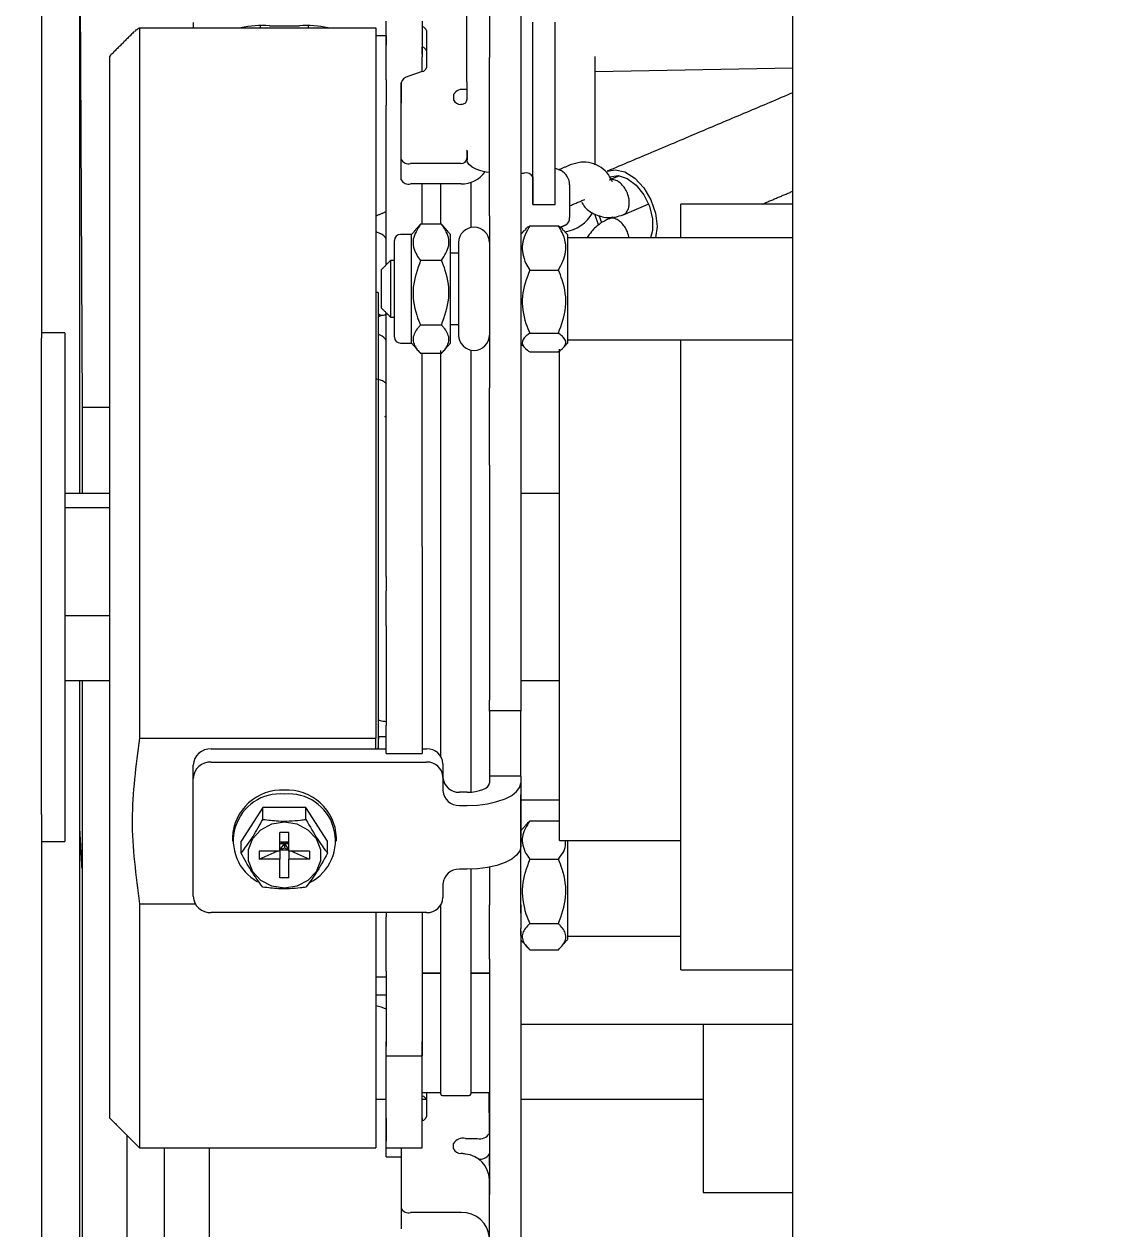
# Model space of a CAD drawing. Extents: x 2.5 to 18.9, y 8.1 to 42.4.
# Drawn here: x 4.738 to 8.345, y 29.409 to 33.436 of the extents above; entities that cross this region are included whole.
import ezdxf

# ---------------------------------------------------------------- set-up
doc = ezdxf.new("R2010")
doc.units = 0
doc.header["$LTSCALE"] = 0.5
doc.header["$MEASUREMENT"] = 0
doc.layers.get('Defpoints').update_dxf_attribs({"linetype": 'CONTINUOUS'})
doc.layers.add('DIM', color=1, linetype='CONTINUOUS')
doc.layers.add('OBJ', color=3, linetype='CONTINUOUS')
doc.styles.add('ROMANS', font='romans.shx', dxfattribs={"width": 0.9, "height": 0.375})
doc.dimstyles.new('GENIE', dxfattribs={"dimscale": 2, "dimtxt": 0.25, "dimasz": 0.156, "dimexe": 0.095, "dimexo": 0.0925, "dimgap": 0.095, "dimtad": 0, "dimtih": 1, "dimtoh": 1, "dimdec": 5, "dimzin": 4, "dimdsep": 46, "dimlunit": 5, "dimtxsty": 'ROMANS', "dimcen": 0.09, "dimadec": 0, "dimazin": 0, "dimtfac": 1, "dimtdec": 5, "dimtofl": 0, "dimtmove": 0, "dimatfit": 3, "dimfxl": 0, "dimfrac": 2, "dimtolj": 1, "dimtzin": 4, "dimarcsym": 0})
doc.dimstyles.new('GENIE1', dxfattribs={"dimscale": 2, "dimtxt": 0.25, "dimasz": 0.156, "dimexe": 0.095, "dimexo": 0.0925, "dimgap": 0.095, "dimtad": 0, "dimtih": 1, "dimtoh": 1, "dimdec": 5, "dimlfac": 1.333333, "dimzin": 4, "dimdsep": 46, "dimlunit": 5, "dimtxsty": 'ROMANS', "dimcen": 0.09, "dimadec": 0, "dimazin": 0, "dimtfac": 1, "dimtdec": 5, "dimtofl": 0, "dimtmove": 0, "dimatfit": 3, "dimfxl": 0, "dimfrac": 2, "dimtolj": 1, "dimtzin": 4, "dimarcsym": 0})

# ---------------------------------------------------------------- blocks, each defined once
blk = doc.blocks.new('*D32')
at = {"layer": 'Defpoints', "color": 0}
for p in [(18.8343, 39.7666), (18.8343, 30.782), (2.8408, 29.905)]:
    blk.add_point(p, dxfattribs=at)
at = {"layer": 'DIM', "color": 0, "lineweight": -2}
for p, q in [((2.8408, 30.09), (2.8408, 39.9566)), ((18.8343, 30.967), (18.8343, 39.9566)), ((3.1528, 39.7666), (8.269, 39.7666)), ((18.5223, 39.7666), (13.4061, 39.7666))]:
    blk.add_line(p, q, dxfattribs=at)
at = {"layer": 'DIM', "color": 0}
for points in [[(3.1528, 39.8186), (3.1528, 39.7146), (2.8408, 39.7666)], [(18.5223, 39.8186), (18.5223, 39.7146), (18.8343, 39.7666)]]:
    blk.add_solid(points, dxfattribs=at)
at = {"layer": 'DIM', "color": 0, "insert": (10.8376, 39.7666), "char_height": 0.375, "attachment_point": 5, "style": 'ROMANS'}
blk.add_mtext('\\A1;16\\POPERATOR OUTPUT\\PSHAFT LENGTH', dxfattribs=at)
blk = doc.blocks.new('*D34')
at = {"layer": 'Defpoints', "color": 0}
for p in [(2.5208, 41.2607), (18.8343, 30.782), (2.5208, 30.7195)]:
    blk.add_point(p, dxfattribs=at)
at = {"layer": 'DIM', "color": 0, "lineweight": -2}
for p, q in [((2.5208, 30.9045), (2.5208, 41.4507)), ((18.8343, 30.967), (18.8343, 41.4507)), ((2.8328, 41.2607), (7.217, 41.2607)), ((18.5223, 41.2607), (14.1381, 41.2607))]:
    blk.add_line(p, q, dxfattribs=at)
at = {"layer": 'DIM', "color": 0}
for points in [[(2.8328, 41.3127), (2.8328, 41.2087), (2.5208, 41.2607)], [(18.5223, 41.3127), (18.5223, 41.2087), (18.8343, 41.2607)]]:
    blk.add_solid(points, dxfattribs=at)
at = {"layer": 'DIM', "color": 0, "insert": (10.6776, 41.2607), "char_height": 0.375, "attachment_point": 5, "style": 'ROMANS'}
blk.add_mtext('\\A1;21 3/4 OVERALL LENGTH', dxfattribs=at)

msp = doc.modelspace()

# ---------------------------------------------------------------- linework, layer by layer
at = {"layer": 'OBJ', "linetype": 'Continuous', "lineweight": 15}
for p, q in [((7.30881, 28.514443), (7.30881, 34.7893478)), ((4.9240094, 34.0900023), (4.9240094, 31.8668476)), ((4.7965071, 34.0152196), (4.7965071, 32.386417)), ((4.924873, 33.7834091), (4.9320021, 32.1554232)), ((6.218979, 33.3233739), (6.2187021, 33.6445631)), ((6.2942076, 33.5518146), (6.2942076, 33.3242375)), ((6.3988114, 33.5518146), (6.3988114, 33.3242375)), ((5.3038084, 33.4411752), (5.3038084, 33.4239039)), ((5.5586112, 33.4307561), (5.6586109, 33.4307561)), ((5.9492093, 33.3268188), (5.9492093, 33.4464223)), ((6.0692071, 33.4464223), (6.0692071, 33.3268188)), ((6.514374, 33.2769386), (6.5143271, 33.4430619)), ((5.1246096, 33.4239039), (5.1246096, 31.0490765)), ((5.1246096, 33.4239039), (5.9146105, 33.4239039)), ((5.9146105, 33.4239039), (5.9146105, 31.0490765)), ((5.9146105, 33.3980252), (5.9492093, 33.3980252)), ((5.9492093, 33.3353418), (5.9492093, 33.4214446)), ((5.9492093, 33.3980252), (5.9492093, 33.3655289)), ((6.0692071, 33.4274239), (6.0694887, 33.42733)), ((6.0837891, 33.4143766), (6.0838924, 33.2906805)), ((6.0692071, 33.3594558), (6.0694887, 33.3593526)), ((6.0692071, 33.3353418), (6.0692071, 33.3594558)), ((5.0246099, 29.7793474), (5.0246099, 33.3293531)), ((5.9492093, 33.2497833), (5.9492093, 33.3268188)), ((6.0692071, 33.2775863), (6.0692071, 33.3268188)), ((6.0837891, 33.3464085), (6.083836, 33.2897606)), ((6.2190025, 33.2436351), (6.218979, 33.3233739)), ((6.2942076, 32.9920002), (6.2942076, 33.3242375)), ((6.3988114, 33.3242375), (6.3988114, 32.9920002)), ((6.0696154, 33.2777271), (6.0212465, 33.2605684)), ((6.4393754, 32.9053435), (6.4393754, 33.2769292)), ((6.514374, 32.9053529), (6.514374, 33.2769386)), ((7.30881, 33.2884465), (6.6473111, 33.2765725)), ((5.9492093, 33.2497833), (5.9492093, 33.165032)), ((5.9991599, 32.9832707), (5.9989393, 33.240331)), ((5.9989393, 33.240331), (5.9989393, 33.1723536)), ((6.2190025, 33.2436351), (6.2190025, 33.184725)), ((6.1739752, 33.2004006), (6.1739892, 33.1834954)), ((6.2190025, 33.2173152), (6.2139572, 33.2173152)), ((5.9492093, 33.1482489), (5.9492093, 33.165032)), ((5.9492093, 32.6317347), (5.9492093, 33.1482489)), ((5.9991599, 32.9152933), (5.9989393, 33.1723536)), ((6.2191714, 32.9972849), (6.2191714, 32.9882174)), ((6.2191855, 33.0117965), (6.219209, 32.98221)), ((6.2942076, 32.7955302), (6.2942076, 32.9920002)), ((6.3988114, 32.9920002), (6.3988114, 32.7955302)), ((6.1991734, 32.970092), (6.0304218, 32.9700638)), ((6.514374, 32.9551017), (6.5338136, 32.946879)), ((6.2317072, 32.9073335), (6.2317072, 32.7561536)), ((6.2317072, 32.9073335), (6.2317072, 32.7561536)), ((6.3988114, 32.9382903), (6.4102489, 32.9382903)), ((6.4392581, 32.9260409), (6.4393285, 32.8448847)), ((6.1991734, 32.9021145), (6.0304218, 32.9020958)), ((6.0692071, 32.767286), (6.0692071, 32.9020958)), ((6.1317075, 32.767286), (6.1317075, 32.9021052)), ((6.1317075, 32.767286), (6.1317075, 32.9021052)), ((6.5620999, 32.8986791), (6.5620999, 32.789917)), ((6.9338077, 32.7213388), (6.9338077, 32.834353)), ((6.2942076, 32.7955302), (6.2942076, 32.3155673)), ((6.3988114, 32.7955302), (6.3988114, 32.3155673)), ((6.6589739, 32.7646766), (6.6466118, 32.8007866)), ((6.6696324, 32.772336), (6.6611375, 32.7967035)), ((6.1338101, 32.767286), (6.0638098, 32.767286)), ((6.4288108, 32.7620577), (6.5248072, 32.7620577)), ((5.9146105, 32.7428716), (5.9292394, 32.7366952)), ((5.9763083, 32.4060537), (5.9763083, 32.712844)), ((6.0338104, 32.3880597), (6.0338104, 32.7328467)), ((6.1638095, 32.3880597), (6.1638095, 32.7328467)), ((6.1912089, 32.7058416), (6.1912089, 32.3968361)), ((6.5548113, 32.7328467), (6.5548113, 32.3775092)), ((5.9638101, 32.6463402), (5.9638101, 32.5444867)), ((6.1338101, 32.645899), (6.0638098, 32.645899)), ((5.9338107, 32.5466456), (5.9338107, 32.6163408)), ((6.4288108, 32.6136468), (6.5248072, 32.6136468)), ((5.9338107, 32.4863369), (5.9338107, 32.5466456)), ((5.9638101, 32.5444867), (5.9638101, 32.4563375)), ((5.9221103, 32.5393522), (5.9221103, 32.4711119)), ((5.9221103, 32.4711119), (5.9221103, 31.0134405)), ((5.9221103, 32.4678173), (5.9292394, 32.4648042)), ((5.9492093, 31.6894745), (5.9492093, 32.4709336)), ((6.1338101, 32.4299519), (6.0638098, 32.4299519)), ((4.7965071, 30.794316), (4.7965071, 32.386417)), ((4.8740072, 32.4043454), (4.8740072, 30.7043505)), ((5.9292394, 32.3968267), (5.9221103, 32.3998398)), ((5.9763083, 32.3898337), (5.9763083, 32.4060537)), ((6.0338104, 32.369831), (6.0338104, 32.3880597)), ((6.1638095, 32.369831), (6.1638095, 32.3880597)), ((6.4288108, 32.402928), (6.5248072, 32.402928)), ((6.9338077, 30.3515426), (6.9338077, 32.3813389)), ((6.1317075, 30.9880921), (6.1317075, 32.3450035)), ((6.1317075, 30.9880921), (6.1317075, 32.3450035)), ((6.2317072, 32.3465242), (6.2317072, 30.8688546)), ((6.2317072, 32.3465242), (6.2317072, 30.8688546)), ((6.4288108, 32.34062), (6.5248072, 32.34062)), ((6.5288105, 30.7584311), (6.5288105, 32.3498282)), ((6.5548113, 32.3775092), (6.5548113, 32.369831)), ((6.1338101, 32.3353823), (6.0638098, 32.3353823)), ((6.0692071, 31.6894745), (6.0692071, 32.3353823)), ((6.2942076, 32.3155673), (6.2942076, 32.2204251)), ((6.3988114, 32.3155673), (6.3988114, 32.2204251)), ((6.2942076, 31.9618912), (6.2942076, 32.2204251)), ((6.3988114, 32.2204251), (6.3988114, 31.9618912)), ((4.9320115, 32.1550008), (4.9320115, 31.8668476)), ((6.3988114, 32.035463), (6.3988114, 32.0298405)), ((6.3988114, 32.0298405), (6.3988114, 31.9493554)), ((6.2942076, 31.9618912), (6.2942076, 31.1758514)), ((6.3988114, 31.9618912), (6.3988114, 31.1758514)), ((6.3988114, 31.9493554), (6.3988114, 31.9437376)), ((5.0246099, 31.8191498), (4.8740072, 31.8191498)), ((5.9492093, 31.5893621), (5.9492093, 31.6894745)), ((6.0692071, 31.6894745), (6.0692071, 31.5893621)), ((5.9492093, 31.5893621), (5.9492093, 31.5413827)), ((6.0692071, 31.5893621), (6.0692071, 31.5413827)), ((5.9492093, 31.4253039), (5.9492093, 31.5413827)), ((6.0692071, 31.5413827), (6.0692071, 31.4253039)), ((5.0246099, 31.4581615), (4.8740072, 31.4581615)), ((5.9492093, 31.4253039), (5.9492093, 31.0920247)), ((6.0692071, 31.4253039), (6.0692071, 31.0920247)), ((4.9240094, 31.2418483), (4.9240094, 30.7525035)), ((4.9320115, 31.2418483), (4.9320115, 30.613207)), ((6.2942076, 31.1412103), (6.2942076, 31.1758514)), ((6.2942076, 31.1396193), (6.2942076, 31.1742604)), ((6.3988114, 31.1758514), (6.3988114, 31.1412103)), ((6.3988114, 31.1742604), (6.3988114, 31.1396193)), ((6.2942076, 31.1396193), (6.2942076, 30.9221046)), ((6.3988114, 30.9221046), (6.3988114, 31.1396193)), ((5.9492093, 30.9982577), (5.9492093, 31.0920247)), ((6.0692071, 31.0920247), (6.0692071, 30.9982577)), ((6.0692071, 31.0589277), (6.0692071, 31.0134405)), ((5.1246096, 31.0490765), (5.9146105, 31.0490765)), ((5.3638072, 31.0134405), (5.9492093, 31.0134405)), ((5.9146105, 31.0134405), (5.9146105, 31.0490765)), ((6.0692071, 31.0134405), (6.0838079, 31.0134405)), ((5.3038084, 30.9148581), (5.3038084, 30.9590641)), ((5.3638072, 30.9692345), (6.0838079, 30.9692345)), ((6.1388084, 30.9635931), (6.1388084, 30.9193872)), ((5.3038084, 30.5206133), (5.3038084, 30.9148581)), ((6.1388084, 30.9193872), (6.1388084, 30.8740735)), ((6.3988114, 30.9221046), (6.2942076, 30.9221046)), ((6.2942076, 30.9221046), (6.2942076, 30.8999992)), ((6.3988114, 30.9221046), (6.3988114, 30.8999992)), ((6.3988114, 30.8999992), (6.3988114, 30.6870182)), ((6.2195093, 30.8684322), (6.1938089, 30.8684322)), ((6.3988114, 30.8701687), (6.3988114, 30.8593179)), ((6.3988114, 30.4642001), (6.3988114, 30.8593179)), ((5.5364401, 30.8179232), (5.4642716, 30.7046321)), ((5.6807772, 30.8179232), (5.5364401, 30.8179232)), ((5.5364401, 30.7777721), (5.5364401, 30.8179232)), ((5.7529458, 30.7046321), (5.6807772, 30.8179232)), ((5.6807772, 30.7777721), (5.6807772, 30.8179232)), ((6.1938089, 30.8242262), (6.2195093, 30.8242262)), ((4.7965071, 30.794316), (4.7965071, 27.2253916)), ((6.4288108, 30.7725673), (6.5248072, 30.7725673)), ((4.9240094, 30.7525035), (4.9240094, 26.8450014)), ((4.924873, 30.7422393), (4.9248261, 30.7438867)), ((5.6236084, 30.7342748), (5.593609, 30.7342748)), ((5.593609, 30.6717416), (5.593609, 30.7342748)), ((5.6236084, 30.6717416), (5.6236084, 30.7342748)), ((6.5288105, 30.7073495), (6.5288105, 30.7584311)), ((5.4642716, 30.6644858), (5.4642716, 30.7046321)), ((5.593609, 30.7029847), (5.6236084, 30.7029847)), ((5.6086087, 30.6961795), (5.593609, 30.7029847)), ((5.6086087, 30.6961795), (5.593609, 30.6961795)), ((5.593609, 30.6757919), (5.6086087, 30.6961795)), ((5.6236084, 30.7029847), (5.6086087, 30.6961795)), ((5.6086087, 30.7029847), (5.6086087, 30.6961795)), ((5.6236084, 30.6961795), (5.6086087, 30.6961795)), ((5.6086087, 30.6961795), (5.6236084, 30.6757919)), ((5.6086087, 30.6961795), (5.6086087, 30.6825878)), ((5.7529458, 30.6644858), (5.7529458, 30.7046321)), ((6.3988114, 30.4916088), (6.3988114, 30.7091236)), ((6.5548113, 30.7073495), (6.5548113, 30.3758538)), ((5.593609, 30.6717416), (5.5246084, 30.6717416)), ((5.5246084, 30.6717416), (5.5246084, 30.6445487)), ((5.5246084, 30.6445487), (5.5846542, 30.6717416)), ((5.593609, 30.6757919), (5.6086087, 30.6825878)), ((5.593609, 30.6757919), (5.6236084, 30.6757919)), ((5.593609, 30.6717416), (5.593609, 30.6445487)), ((5.6086087, 30.6825878), (5.6236084, 30.6757919)), ((5.692609, 30.6717416), (5.6236084, 30.6717416)), ((5.6236084, 30.6717416), (5.6236084, 30.6445487)), ((5.6325632, 30.6717416), (5.692609, 30.6445487)), ((5.692609, 30.6717416), (5.692609, 30.6445487)), ((4.9320021, 30.6131413), (4.9319552, 30.614784)), ((4.9320094, 30.6127974), (4.9319998, 30.6131416)), ((4.9320115, 30.6127987), (4.9320115, 30.5877835)), ((5.593609, 30.6445487), (5.5246084, 30.6445487)), ((5.593609, 30.5820155), (5.593609, 30.6445487)), ((5.6236084, 30.5820155), (5.6236084, 30.6445487)), ((5.692609, 30.6445487), (5.6236084, 30.6445487)), ((6.2195093, 30.6112452), (6.1938089, 30.6112452)), ((6.2317072, 30.6114189), (6.2317072, 30.2599063)), ((6.2317072, 30.6114189), (6.2317072, 30.2599063)), ((6.2942076, 30.6181303), (6.2942076, 30.4916088)), ((6.4288108, 30.6444549), (6.5248072, 30.6444549)), ((4.9320094, 30.5877847), (4.9319998, 30.5881274)), ((4.9320115, 30.5877835), (4.9320115, 30.5877554)), ((4.9320115, 30.5877835), (4.9320115, 28.7859023)), ((5.6236084, 30.5820155), (5.593609, 30.5820155)), ((6.1388084, 30.5613979), (6.1388084, 30.5160796)), ((5.1246096, 30.4959314), (5.1246096, 29.6793477)), ((5.1246096, 30.4959314), (5.3103461, 30.4959314)), ((6.1317075, 30.2599063), (6.1317075, 30.4915854)), ((6.1317075, 30.2599063), (6.1317075, 30.4915854)), ((6.2942076, 30.41187), (6.2942076, 30.4916088)), ((6.3988114, 30.4916088), (6.3988114, 30.41187)), ((6.0838079, 30.4662323), (5.3638072, 30.4662323)), ((5.9146105, 30.4662323), (5.9146105, 29.6793477)), ((5.9492093, 30.4662323), (5.9492093, 30.4521196)), ((5.9492093, 30.2705225), (5.9492093, 30.4521196)), ((6.0692071, 30.4662323), (6.0692071, 30.4521196)), ((6.0692071, 30.4521196), (6.0692071, 30.2705225)), ((6.3988114, 30.4642001), (6.3988114, 30.4254899)), ((6.3988114, 30.4554894), (6.3988114, 30.4254899)), ((6.2942076, 30.3900651), (6.2942076, 30.41187)), ((6.3988114, 30.3900651), (6.3988114, 30.41187)), ((6.4288108, 30.4292445), (6.5248072, 30.4292445)), ((6.2942076, 30.3103309), (6.2942076, 30.3900651)), ((6.3988114, 30.403929), (6.3988114, 30.3044878)), ((6.3988114, 30.3900651), (6.3988114, 30.3103309)), ((6.4288108, 30.3421514), (6.5248072, 30.3421514)), ((6.9338077, 30.2743476), (6.9338077, 30.3515426)), ((6.2942076, 30.3103309), (6.2942076, 29.5242912)), ((6.3988114, 30.3103309), (6.3988114, 29.5242912)), ((6.3988114, 30.3044878), (6.3988114, 30.2888123)), ((5.9146105, 30.2515805), (5.9492093, 30.2515805)), ((5.9492093, 30.2705225), (5.9492093, 30.0201361)), ((6.0692071, 30.2705225), (6.0692071, 30.0201361)), ((6.0692071, 30.2637267), (6.1317075, 30.2637267)), ((6.1317075, 30.2637267), (6.0692071, 30.2637267)), ((6.1317075, 29.8593491), (6.1317075, 30.2599063)), ((6.1317075, 29.8593491), (6.1317075, 30.2599063)), ((6.2317072, 30.2637267), (6.2942076, 30.2637267)), ((6.2942076, 30.2637267), (6.2317072, 30.2637267)), ((6.2317072, 30.2599063), (6.2317072, 29.8593491)), ((6.2317072, 30.2599063), (6.2317072, 29.8593491)), ((5.9146105, 30.1915816), (5.9492093, 30.1915816)), ((7.0093084, 30.0929993), (7.0093084, 29.5299982)), ((6.0692071, 30.0576495), (6.0692071, 30.0348965)), ((5.9492093, 29.6793477), (5.9492093, 30.0348965)), ((5.9492093, 29.9871799), (5.9492093, 30.0201361)), ((6.0692071, 29.6793477), (6.0692071, 30.0348965)), ((6.0692071, 30.0201361), (6.0692071, 29.9871799)), ((6.0692071, 29.8529474), (6.0694887, 29.8528489)), ((6.0838266, 29.8643474), (6.0838924, 29.7841768)), ((6.2939448, 29.727726), (6.2938274, 29.8643474)), ((5.9492093, 29.77862), (5.9492093, 29.8132657)), ((6.0692071, 29.77862), (6.0692071, 29.8132657)), ((6.0837891, 29.8399048), (6.083836, 29.7832616)), ((5.9492093, 29.77862), (5.9492093, 29.7015845)), ((6.0692071, 29.77862), (6.0692071, 29.7710826)), ((6.0696154, 29.7712234), (6.0692071, 29.7710826)), ((6.2939448, 29.727726), (6.2939448, 29.6597533)), ((5.0820087, 29.7219486), (5.0820087, 28.7799981)), ((5.0820087, 29.7219486), (5.0820087, 28.7799981)), ((5.9492093, 29.6496205), (5.9492093, 29.7015845)), ((6.1739892, 29.6769917), (6.1739752, 29.6938969)), ((6.2139572, 29.7108068), (6.253958, 29.7108162)), ((5.2070095, 29.6793477), (5.2070095, 28.7799981)), ((5.2070095, 29.6793477), (5.2070095, 28.7799981)), ((5.3570114, 29.6793477), (5.3570114, 28.7799981)), ((5.9989393, 29.6793477), (5.9989393, 29.6658498)), ((5.9989393, 29.6658498), (5.9991599, 29.4087896)), ((5.9989862, 29.6793477), (5.9991599, 29.4767623)), ((6.2938321, 29.6584767), (6.2939025, 29.5779917)), ((6.2941747, 29.3775042), (6.2940011, 29.5740071)), ((6.2942076, 29.141972), (6.2942076, 29.5242912)), ((6.3988114, 29.5242912), (6.3988114, 29.141972)), ((6.1991734, 29.4635883), (6.0304218, 29.4635601))]:
    msp.add_line(p, q, dxfattribs=at)
at = {"layer": 'OBJ', "linetype": 'Continuous', "lineweight": 15, "flags": 128}
for points in [[(6.4393754, 33.2769292), (6.4393754, 33.3000483), (6.4393707, 33.3243032), (6.439366, 33.3487739), (6.4393613, 33.3725125), (6.4393519, 33.3946085), (6.4393472, 33.4142076), (6.4393378, 33.430559), (6.4393285, 33.4430431)], [(6.2191855, 33.0117965), (6.2191808, 33.0137489), (6.2191808, 33.0145749), (6.2191761, 33.0142558), (6.2191761, 33.0128008), (6.2191761, 33.0102571), (6.2191714, 33.0067277), (6.2191714, 33.0023442), (6.2191714, 32.9972849)], [(6.2942076, 32.9400175), (6.2834459, 32.9416132), (6.2654612, 32.9456776), (6.2496965, 32.9511405), (6.2367571, 32.9577956), (6.2271406, 32.9653893), (6.221213, 32.9736401), (6.219209, 32.98221)], [(6.6883679, 32.9444949), (6.7142373, 32.949526), (6.7473437, 32.9422515), (6.7804454, 32.9215447), (6.8103087, 32.8894239), (6.8340098, 32.8490242), (6.8492254, 32.8043254), (6.8544678, 32.7596735), (6.8497416, 32.7213388)], [(6.4393285, 32.8448847), (6.4393378, 32.8367559), (6.4393472, 32.8332923), (6.4393519, 32.8346252), (6.4393613, 32.8407077), (6.439366, 32.8513051), (6.4393707, 32.8660138), (6.4393754, 32.8842613), (6.4393754, 32.9053435)], [(6.6961494, 32.9260784), (6.6964826, 32.9262192), (6.7245156, 32.930124), (6.7550219, 32.9204747), (6.7846928, 32.8983036), (6.8103181, 32.8660138), (6.8291194, 32.8271159), (6.8390597, 32.7858057), (6.8390597, 32.7465699), (6.8325924, 32.7213388)], [(5.9448117, 32.1243443), (5.9449525, 32.1244006), (5.9492093, 32.1270758)], [(6.2195093, 30.8242262), (6.2544884, 30.8256811), (6.2881251, 30.8299943), (6.3191242, 30.8369966), (6.3462936, 30.8464207), (6.3685914, 30.8579005), (6.3851586, 30.8710041), (6.3953665, 30.8852201), (6.3988114, 30.8999992)], [(6.2195093, 30.8684322), (6.234082, 30.8690377), (6.2480961, 30.8708352), (6.261012, 30.8737497), (6.2723322, 30.877678), (6.2816202, 30.8824604), (6.288524, 30.8879187), (6.2927761, 30.8938416), (6.2942076, 30.8999992)], [(5.6086087, 30.5472711), (5.5667681, 30.5539544), (5.5299728, 30.5732109), (5.5026626, 30.6027081), (5.4881322, 30.6388933), (5.4881322, 30.677397), (5.5026626, 30.7135822), (5.5299728, 30.7430794), (5.5667681, 30.762336), (5.6086087, 30.7690192), (5.6504493, 30.762336), (5.6872446, 30.7430794), (5.7145548, 30.7135822), (5.7290898, 30.677397), (5.7290898, 30.6388933), (5.7145548, 30.6027081), (5.6872446, 30.5732109), (5.6504493, 30.5539544), (5.6086087, 30.5472711)], [(6.3988114, 30.6870182), (6.3953665, 30.6722344), (6.3851586, 30.6580184), (6.3685914, 30.6449195), (6.3462936, 30.633435), (6.3191242, 30.6240156), (6.2881251, 30.6170133), (6.2544884, 30.6127001), (6.2195093, 30.6112452)]]:
    msp.add_lwpolyline(points, dxfattribs=at)
at = {"layer": 'OBJ', "linetype": 'Continuous', "lineweight": 15}
for centre, radius, start, end in [((5.5376878, 33.0473029), 0.3840237, 86.8767185, 101.2833746), ((5.6795335, 33.0473446), 0.3839819, 78.7159916, 93.1235178), ((6.066694, 33.4098743), 0.017678, 14.7547387, 80.904128), ((6.0666953, 33.341895), 0.0176797, 14.7910851, 80.9091115), ((6.0668089, 33.2951649), 0.0176623, 279.1430341, 345.2917453), ((6.0256206, 33.2333339), 0.0275835, 99.1243842, 165.3052829), ((6.2057441, 33.1810176), 0.0372151, 77.2503332, 148.6116736), ((6.1977478, 33.1936279), 0.025829, 203.0971679, 272.7780961), ((6.2018179, 33.1848554), 0.0171851, 315.1631425, 359.5652727), ((6.200066, 32.989202), 0.0191308, 267.3257873, 357.0500205), ((6.0240037, 32.9984749), 0.029127, 211.46626, 282.7296023), ((6.5077774, 32.8991996), 0.0543251, 359.4510039, 61.3624986), ((6.0240008, 32.9305109), 0.0291316, 211.4917174, 282.7333441), ((6.2009647, 32.9989569), 0.0968589, 268.9402716, 324.2272948), ((6.416207, 32.9119259), 0.0270293, 31.4807028, 102.7343477), ((-31.2173075, 32.883988), 37.7316875, 359.92284728, 0.03244279), ((6.5283612, 32.8680275), 0.1271954, 278.3394357, 330.5932958), ((6.5378407, 32.7866221), 0.024482, 298.1367802, 7.7346735), ((6.2427094, 32.7058381), 0.0515, 0, 180), ((5.9096374, 32.6961174), 0.0450644, 28.5836418, 64.2161003), ((5.9963094, 32.7128444), 0.02, 90, 180), ((5.9375596, 32.4814089), 0.0185726, 243.38588, 308.8479799), ((5.9097111, 32.3563263), 0.0449627, 28.5419813, 64.2577608), ((5.9963094, 32.3898317), 0.02, 180, 270), ((6.2427094, 32.3968381), 0.0515, 180, 0), ((5.3611305, 30.9561044), 0.0573985, 87.3270692, 177.0442781), ((6.0862684, 30.9608885), 0.0526096, 2.946917, 92.6806732), ((5.3611305, 30.9118984), 0.0573985, 87.3270692, 177.0442781), ((6.0862684, 30.9166825), 0.0526096, 2.946917, 92.6806732), ((6.1913509, 30.920987), 0.0526122, 182.9497796, 272.6778105), ((5.6001328, 30.7099406), 0.1657062, 87.0680278, 177.3037226), ((5.5940518, 30.7066389), 0.1563711, 84.6585101, 241.399488), ((5.6170846, 30.7099406), 0.1657062, 2.6962774, 92.9319722), ((5.6230779, 30.7066129), 0.1563889, 296.8403405, 95.3086607), ((6.1913509, 30.876781), 0.0526122, 182.9497796, 272.6778105), ((6.1913575, 30.5586832), 0.0526191, 87.3296758, 177.0427341), ((5.3611322, 30.52357), 0.0574001, 182.9526024, 272.671129), ((6.0862619, 30.5187915), 0.0526165, 267.3268139, 357.045596), ((5.8958094, 30.0305), 0.125, 64.7100041, 81.3498922), ((6.0666925, 29.8353882), 0.0176832, 14.7984685, 80.901728), ((6.1367094, 29.8593494), 0.005, 180, 270), ((6.1367094, 29.8593494), 0.005, 180, 270), ((6.2267094, 29.8593494), 0.005, 270, 0), ((6.2267094, 29.8593494), 0.005, 270, 0), ((6.066815, 29.7886544), 0.0176546, 279.1268691, 345.3079103), ((6.26217, 29.7471304), 0.0372312, 257.257591, 328.5881806), ((6.2057388, 29.6745165), 0.0372092, 77.2398241, 148.6107729), ((6.1977442, 29.6871183), 0.0258234, 203.088401, 272.7868631), ((6.2049069, 29.5703109), 0.0891708, 2.3755988, 84.1445059), ((6.2628916, 29.6784675), 0.0362563, 259.0871351, 328.9246715), ((6.0240052, 29.4919802), 0.0291355, 211.4877141, 282.722747), ((6.2034312, 29.372824), 0.0908641, 2.9524531, 92.6858486)]:
    msp.add_arc(centre, radius, start, end, dxfattribs=at)
for points in [[(5.5281095, 33.4303337), (5.5281095, 33.4239039)], [(5.6891078, 33.4239039), (5.6891078, 33.4303337)], [(5.1066765, 33.4114198), (5.0246099, 33.3293531)], [(6.6473111, 32.9657742), (6.6473111, 33.3282831)], [(7.30881, 33.2067084), (6.6883679, 32.9444949)], [(6.564287, 32.9653706), (6.5271773, 32.9496856)], [(6.725351, 32.9279182), (6.7008896, 32.9175836)], [(7.2060882, 32.834353), (7.30881, 32.8777658)], [(6.4393472, 32.8331703), (6.5143458, 32.8331797)], [(6.5620999, 32.8287398), (6.6129469, 32.850235)], [(6.6129469, 32.850235), (6.6127451, 32.8501881)], [(6.7419511, 32.7992285), (6.824642, 32.8341746)], [(7.30881, 32.834353), (6.9338077, 32.834353)], [(5.9492093, 32.8090844), (5.9146105, 32.7944601)], [(6.7055735, 32.7907336), (6.6930518, 32.7854396)], [(6.0568872, 32.7597674), (6.0338104, 32.7328467)], [(6.0566901, 32.7595233), (6.0638098, 32.767286)], [(6.1338101, 32.767286), (6.1409298, 32.7595233)], [(6.1638095, 32.7328467), (6.140728, 32.7597674)], [(6.4110468, 32.7471237), (6.3988114, 32.7328467)], [(6.5311337, 32.7573175), (6.5493859, 32.7650332)], [(6.5548113, 32.7328467), (6.5425712, 32.7471237)], [(6.0338104, 32.7328467), (5.9963111, 32.7328467)], [(7.30881, 32.7213388), (6.5548113, 32.7213388)], [(6.1912089, 32.6703416), (6.1638095, 32.6703416)], [(5.9638101, 32.6463402), (5.9338107, 32.6163408)], [(5.9763083, 32.6463402), (5.9638101, 32.6463402)], [(5.9221103, 32.5393522), (5.9146105, 32.5393522)], [(5.9348479, 32.4631521), (5.9221103, 32.4577643)], [(5.9338107, 32.4863369), (5.9638101, 32.4563375)], [(5.9448117, 32.4642128), (5.9492093, 32.4660714)], [(5.9638101, 32.4563375), (5.9763083, 32.4563375)], [(6.1638095, 32.4323361), (6.1912089, 32.4323361)], [(4.8740072, 32.4043454), (4.7965071, 32.4043454)], [(6.5548113, 32.3813389), (7.30881, 32.3813389)], [(5.9963111, 32.369831), (6.0338104, 32.369831)], [(6.0338104, 32.369831), (6.0568872, 32.3429009)], [(6.140728, 32.3429009), (6.1638095, 32.369831)], [(6.3988114, 32.369831), (6.4110468, 32.355554)], [(6.3988114, 32.3615239), (6.404035, 32.3637391)], [(6.5425712, 32.355554), (6.5548113, 32.369831)], [(5.0246099, 32.1550008), (4.9320115, 32.1550008)], [(5.9448117, 32.1243443), (5.9492093, 32.1262029)], [(5.0246099, 31.8668476), (4.8740072, 31.8668476)], [(6.5288105, 31.8668476), (6.3988114, 31.8668476)], [(4.8740072, 31.2418483), (5.0246099, 31.2418483)], [(6.3988114, 31.2418483), (6.5288105, 31.2418483)], [(6.2942076, 31.1412103), (6.3988114, 31.1412103)], [(5.9221103, 31.0543471), (5.9492093, 31.0543471)], [(5.9492093, 30.9982577), (6.0692071, 30.9982577)], [(6.5288105, 30.8419997), (6.3988114, 30.8419997)], [(4.924873, 30.7422393), (4.9247369, 30.7469091)], [(4.9319552, 30.614784), (4.9248261, 30.7438867)], [(6.4187766, 30.7621623), (6.3988114, 30.7388649)], [(4.7965071, 30.7043505), (4.8740072, 30.7043505)], [(5.43461, 30.7177357), (5.43461, 30.7046321)], [(5.7826073, 30.7046321), (5.7826073, 30.7177357)], [(6.5288105, 30.7073495), (6.9338077, 30.7073495)], [(6.3988114, 30.3758538), (6.4187766, 30.3525611)], [(6.5348414, 30.3525611), (6.5548113, 30.3758538)], [(6.5548113, 30.3873617), (6.9338077, 30.3873617)], [(6.9338077, 30.2743476), (7.30881, 30.2743476)], [(6.3988114, 30.0929993), (7.30881, 30.0929993)], [(5.9492093, 29.9871799), (6.0692071, 29.9871799)], [(6.0692071, 29.8643474), (6.1317075, 29.8643474)], [(6.1367105, 29.8543507), (6.2267088, 29.8543507)], [(6.1367105, 29.8543507), (6.2267088, 29.8543507)], [(6.2317072, 29.8643474), (6.2942076, 29.8643474)], [(5.9146105, 29.8430024), (5.9492093, 29.8430024)], [(6.0692071, 29.8430024), (6.0831086, 29.8430024)], [(6.2938415, 29.8430024), (6.2942076, 29.8430024)], [(6.3988114, 29.8430024), (7.0093084, 29.8430024)], [(5.0246099, 29.7793474), (5.1246096, 29.6793477)], [(5.1246096, 29.6793477), (5.9146105, 29.6793477)], [(5.9492093, 29.6793477), (6.0692071, 29.6793477)], [(5.9492093, 29.6496205), (5.9989534, 29.6496205)], [(7.0093084, 29.5299982), (7.30881, 29.5299982)]]:
    msp.add_open_spline(points, degree=1, dxfattribs=at)
for points, knots in [([(5.1100933, 33.4113823), (5.110693, 33.4132071), (5.1120754, 33.4174126), (5.1200788, 33.4215575), (5.1246096, 33.4239039)], [0, 0, 0, 0, 0.4339013675, 1, 1, 1, 1]), ([(6.2140041, 33.1727384), (6.2124599, 33.171438), (6.2093696, 33.1688359), (6.2038721, 33.1673673), (6.200445, 33.1676922), (6.1989997, 33.1678292)], [0, 0, 0, 0, 0.3661391385, 0.7326937319, 1, 1, 1, 1]), ([(6.7055735, 32.9094736), (6.7014219, 32.9175476), (6.69205, 32.9357738), (6.6679098, 32.9589125), (6.6351894, 32.9736589), (6.5984868, 32.9766067), (6.5758338, 32.9691642), (6.564287, 32.9653706)], [0, 0, 0, 0, 0.160043146, 0.361278708, 0.581523168, 0.786692066, 1, 1, 1, 1]), ([(6.7415146, 32.7995852), (6.7423643, 32.7997709), (6.7469617, 32.8007756), (6.7540389, 32.8082047), (6.7604968, 32.8211274), (6.7624602, 32.8379205), (6.7605958, 32.8562236), (6.754426, 32.8748503), (6.7444312, 32.8919833), (6.7322192, 32.9054947), (6.7179488, 32.9144881), (6.7044513, 32.9177746), (6.6972181, 32.9152235), (6.6941688, 32.9141481)], [0, 0, 0, 0, 0.020550015, 0.111196347, 0.225873267, 0.316531749, 0.407141217, 0.521830485, 0.612488504, 0.712437194, 0.817847547, 0.923210319, 1, 1, 1, 1]), ([(6.7057941, 32.9089573), (6.7057963, 32.9089551), (6.7058037, 32.9089479), (6.7056898, 32.9092087), (6.705611, 32.9093891)], [0, 0, 0, 0, 0.308046699, 1, 1, 1, 1]), ([(6.6027954, 32.8405387), (6.6051139, 32.8365187), (6.6147963, 32.8197305), (6.6437181, 32.7990303), (6.6811098, 32.7882558), (6.715488, 32.7901319), (6.732904, 32.79611), (6.7416883, 32.7991252)], [0, 0, 0, 0, 0.085585729, 0.357419694, 0.667241929, 0.832162072, 1, 1, 1, 1]), ([(6.6927984, 32.7853364), (6.6832724, 32.7803561), (6.6628895, 32.7696999), (6.6378537, 32.7475332), (6.6251236, 32.7287712), (6.6200807, 32.7213388)], [0, 0, 0, 0, 0.346338644, 0.741059649, 1, 1, 1, 1]), ([(6.7605506, 32.7213388), (6.7604112, 32.7228556), (6.7596308, 32.7313479), (6.7539978, 32.7459528), (6.744126, 32.763001), (6.7317937, 32.7765003), (6.7175107, 32.7854916), (6.703708, 32.7887956), (6.696239, 32.7861264), (6.6929251, 32.7849421)], [0, 0, 0, 0, 0.0398994489, 0.2233978536, 0.3684169384, 0.5283666534, 0.6969419014, 0.8655383238, 1, 1, 1, 1]), ([(6.0638098, 32.767286), (6.0532411, 32.7507226), (6.031982, 32.7174049), (6.043355, 32.6745271), (6.0594038, 32.6520656), (6.0638098, 32.645899)], [0, 0, 0, 0, 0.417657362, 0.840124705, 1, 1, 1, 1]), ([(6.1338101, 32.645899), (6.144376, 32.6624659), (6.1656296, 32.6957902), (6.1542674, 32.7386713), (6.1382162, 32.7611229), (6.1338101, 32.767286)], [0, 0, 0, 0, 0.417669277, 0.840145694, 1, 1, 1, 1]), ([(6.4288108, 32.7620577), (6.4182423, 32.7418086), (6.3969825, 32.7010752), (6.4083556, 32.6486445), (6.4244048, 32.6211852), (6.4288108, 32.6136468)], [0, 0, 0, 0, 0.4176360638, 0.8401236868, 1, 1, 1, 1]), ([(6.4140317, 32.746767), (6.4149378, 32.7491655), (6.4169499, 32.7544915), (6.4246038, 32.759374), (6.4288108, 32.7620577)], [0, 0, 0, 0, 0.450341421, 1, 1, 1, 1]), ([(6.5248072, 32.6136468), (6.5353759, 32.6339001), (6.5566346, 32.6746388), (6.5452622, 32.7270596), (6.5292132, 32.7545191), (6.5248072, 32.7620577)], [0, 0, 0, 0, 0.41767161, 0.840130784, 1, 1, 1, 1]), ([(6.5248072, 32.7620577), (6.5290142, 32.759374), (6.5366681, 32.7544915), (6.5386802, 32.7491655), (6.5395863, 32.746767)], [0, 0, 0, 0, 0.549658579, 1, 1, 1, 1]), ([(6.0638098, 32.645899), (6.0532413, 32.6164308), (6.0319826, 32.5571551), (6.0433529, 32.4808705), (6.0594038, 32.4409189), (6.0638098, 32.4299519)], [0, 0, 0, 0, 0.417669931, 0.840146905, 1, 1, 1, 1]), ([(6.1338101, 32.4299519), (6.144376, 32.4594202), (6.1656296, 32.5186962), (6.1542675, 32.5949807), (6.1382162, 32.6349321), (6.1338101, 32.645899)], [0, 0, 0, 0, 0.417667835, 0.840145618, 1, 1, 1, 1]), ([(6.4288108, 32.6136468), (6.4182423, 32.5848948), (6.3969824, 32.5270566), (6.4083561, 32.4526198), (6.4244048, 32.4136317), (6.4288108, 32.402928)], [0, 0, 0, 0, 0.417632713, 0.840117625, 1, 1, 1, 1]), ([(6.5248072, 32.402928), (6.5353756, 32.431683), (6.5566341, 32.4895239), (6.5452649, 32.5639631), (6.5292132, 32.6029463), (6.5248072, 32.6136468)], [0, 0, 0, 0, 0.417674199, 0.840156222, 1, 1, 1, 1]), ([(6.0638098, 32.4299519), (6.0613001, 32.4272929), (6.0481967, 32.4134096), (6.0331285, 32.3855558), (6.0450544, 32.3556395), (6.060001, 32.3394961), (6.0638098, 32.3353823)], [0, 0, 0, 0, 0.0887216422, 0.4632310667, 0.8632186144, 1, 1, 1, 1]), ([(6.1338101, 32.3353823), (6.1376188, 32.3394961), (6.1525655, 32.3556395), (6.1644914, 32.3855558), (6.1494232, 32.4134096), (6.1363197, 32.4272929), (6.1338101, 32.4299519)], [0, 0, 0, 0, 0.1367813856, 0.5367689333, 0.9112783578, 1, 1, 1, 1]), ([(6.4288108, 32.402928), (6.4250003, 32.4002176), (6.4100456, 32.3895805), (6.3981244, 32.3698668), (6.4131979, 32.3515048), (6.4263012, 32.3423696), (6.4288108, 32.34062)], [0, 0, 0, 0, 0.136774168, 0.53677856, 0.911280331, 1, 1, 1, 1]), ([(6.5248072, 32.34062), (6.5273186, 32.3423696), (6.54043, 32.3515039), (6.5554892, 32.3698673), (6.5435727, 32.3895805), (6.5286178, 32.4002176), (6.5248072, 32.402928)], [0, 0, 0, 0, 0.08872719, 0.463223289, 0.863226303, 1, 1, 1, 1]), ([(5.949749, 32.2332659), (5.9481569, 32.2350317), (5.9444983, 32.2390895), (5.9337232, 32.2452197), (5.9224324, 32.2491689), (5.9155578, 32.2488453), (5.9146105, 32.2488007)], [0, 0, 0, 0, 0.246501496, 0.566458472, 0.940258701, 1, 1, 1, 1]), ([(5.9221103, 31.1113188), (5.9243728, 31.1102612), (5.93227, 31.1065699), (5.9421558, 31.1059094), (5.9492093, 31.1054381)], [0, 0, 0, 0, 0.286495569, 1, 1, 1, 1]), ([(5.9223732, 31.0134405), (5.9229233, 31.0248084), (5.9235101, 31.0369311), (5.9240878, 31.0533263), (5.9241237, 31.0543471)], [0, 0, 0, 0, 0.937735677, 1, 1, 1, 1]), ([(5.1246096, 31.0490765), (5.1122203, 30.9581184), (5.0871091, 30.7737605), (5.1119995, 30.5893551), (5.1246096, 30.4959314)], [0, 0, 0, 0, 0.49337818, 1, 1, 1, 1]), ([(5.4642716, 30.6644858), (5.4774677, 30.6822543), (5.5016318, 30.714791), (5.5255733, 30.75811), (5.5364401, 30.7777721)], [0, 0, 0, 0, 0.54610696, 1, 1, 1, 1]), ([(5.5364401, 30.7777721), (5.5538812, 30.7756317), (5.5949058, 30.7705971), (5.6452644, 30.7729393), (5.6746329, 30.776936), (5.6807772, 30.7777721)], [0, 0, 0, 0, 0.369014497, 0.867987629, 1, 1, 1, 1]), ([(5.6807772, 30.7777721), (5.6939731, 30.754111), (5.7181355, 30.7107858), (5.7420787, 30.6789398), (5.7529458, 30.6644858)], [0, 0, 0, 0, 0.546129832, 1, 1, 1, 1]), ([(6.4288108, 30.7725673), (6.4182422, 30.7550854), (6.3969831, 30.71992), (6.4083554, 30.6746648), (6.4244048, 30.650962), (6.4288108, 30.6444549)], [0, 0, 0, 0, 0.4176582666, 0.8401303989, 1, 1, 1, 1]), ([(6.4195087, 30.7614865), (6.4200788, 30.7627295), (6.4218486, 30.7665884), (6.425998, 30.7701517), (6.4288108, 30.7725673)], [0, 0, 0, 0, 0.322107831, 1, 1, 1, 1]), ([(6.5248072, 30.6444549), (6.5378631, 30.6619651), (6.5532483, 30.6825991), (6.5476967, 30.7040952), (6.5468562, 30.7073495)], [0, 0, 0, 0, 0.848607546, 1, 1, 1, 1]), ([(5.5364401, 30.5511947), (5.5232441, 30.568965), (5.4990806, 30.6015044), (5.4751385, 30.6448238), (5.4642716, 30.6644858)], [0, 0, 0, 0, 0.546115622, 1, 1, 1, 1]), ([(5.7529458, 30.6644858), (5.7397497, 30.6408248), (5.7155861, 30.5974987), (5.6916441, 30.5656503), (5.6807772, 30.5511947)], [0, 0, 0, 0, 0.5461131453, 1, 1, 1, 1]), ([(4.9320115, 30.6127987), (4.9320104, 30.6129646), (4.9320063, 30.6136282), (4.9319771, 30.6142886), (4.9319552, 30.614784)], [0, 0, 0, 0, 0.2499744475, 1, 1, 1, 1]), ([(6.4288108, 30.6444549), (6.4182422, 30.6150884), (6.3969829, 30.5560165), (6.4083559, 30.4799937), (6.4244048, 30.4401759), (6.4288108, 30.4292445)], [0, 0, 0, 0, 0.417652458, 0.840124882, 1, 1, 1, 1]), ([(6.5248072, 30.4292445), (6.5353758, 30.458611), (6.5566351, 30.5176829), (6.5452621, 30.5937057), (6.5292132, 30.6335235), (6.5248072, 30.6444549)], [0, 0, 0, 0, 0.417652458, 0.840124882, 1, 1, 1, 1]), ([(5.6807772, 30.5511947), (5.6746328, 30.5503603), (5.6452626, 30.5463716), (5.5949068, 30.5440248), (5.5538814, 30.5490558), (5.5364401, 30.5511947)], [0, 0, 0, 0, 0.1320060945, 0.6309864468, 1, 1, 1, 1]), ([(6.4288108, 30.4292445), (6.4263012, 30.4267956), (6.4131982, 30.4140098), (6.3981244, 30.3883644), (6.4100452, 30.3607948), (6.4250003, 30.3459371), (6.4288108, 30.3421514)], [0, 0, 0, 0, 0.088723107, 0.463228275, 0.863230885, 1, 1, 1, 1]), ([(6.5248072, 30.3421514), (6.5286178, 30.3459371), (6.5435731, 30.3607949), (6.5554892, 30.3883637), (6.5404297, 30.414011), (6.5273186, 30.4267957), (6.5248072, 30.4292445)], [0, 0, 0, 0, 0.136768644, 0.536769876, 0.911269373, 1, 1, 1, 1]), ([(6.2140041, 29.6590164), (6.2098284, 29.6596267), (6.2046946, 29.6603769), (6.1998954, 29.6611763), (6.1989997, 29.6613255)], [0, 0, 0, 0, 0.813372913, 1, 1, 1, 1])]:
    msp.add_open_spline(points, degree=3, knots=knots, dxfattribs=at)

# ---------------------------------------------------------------- dimensions: what is measured, and where the dimension line sits
at = {"layer": 'DIM'}
dim = msp.add_linear_dim(base=(2.5208112, 41.2606732), p1=(18.8343115, 30.7820008), p2=(2.5208112, 30.7195004), text='<> OVERALL LENGTH', dimstyle='GENIE1', dxfattribs=at)
dim.commit()
dim.dimension.update_dxf_attribs({"geometry": '*D34', "text_midpoint": (10.6775613, 41.2606732)})
dim = msp.add_linear_dim(base=(18.8343115, 39.7665736), p1=(2.8408083, 29.9050006), p2=(18.8343115, 30.7820008), text='<>\\POPERATOR OUTPUT\\PSHAFT LENGTH', dimstyle='GENIE', dxfattribs=at)
dim.commit()
dim.dimension.update_dxf_attribs({"geometry": '*D32', "text_midpoint": (10.8375599, 39.7665736), "dimtype": 160})

doc.saveas('drawing.dxf')
